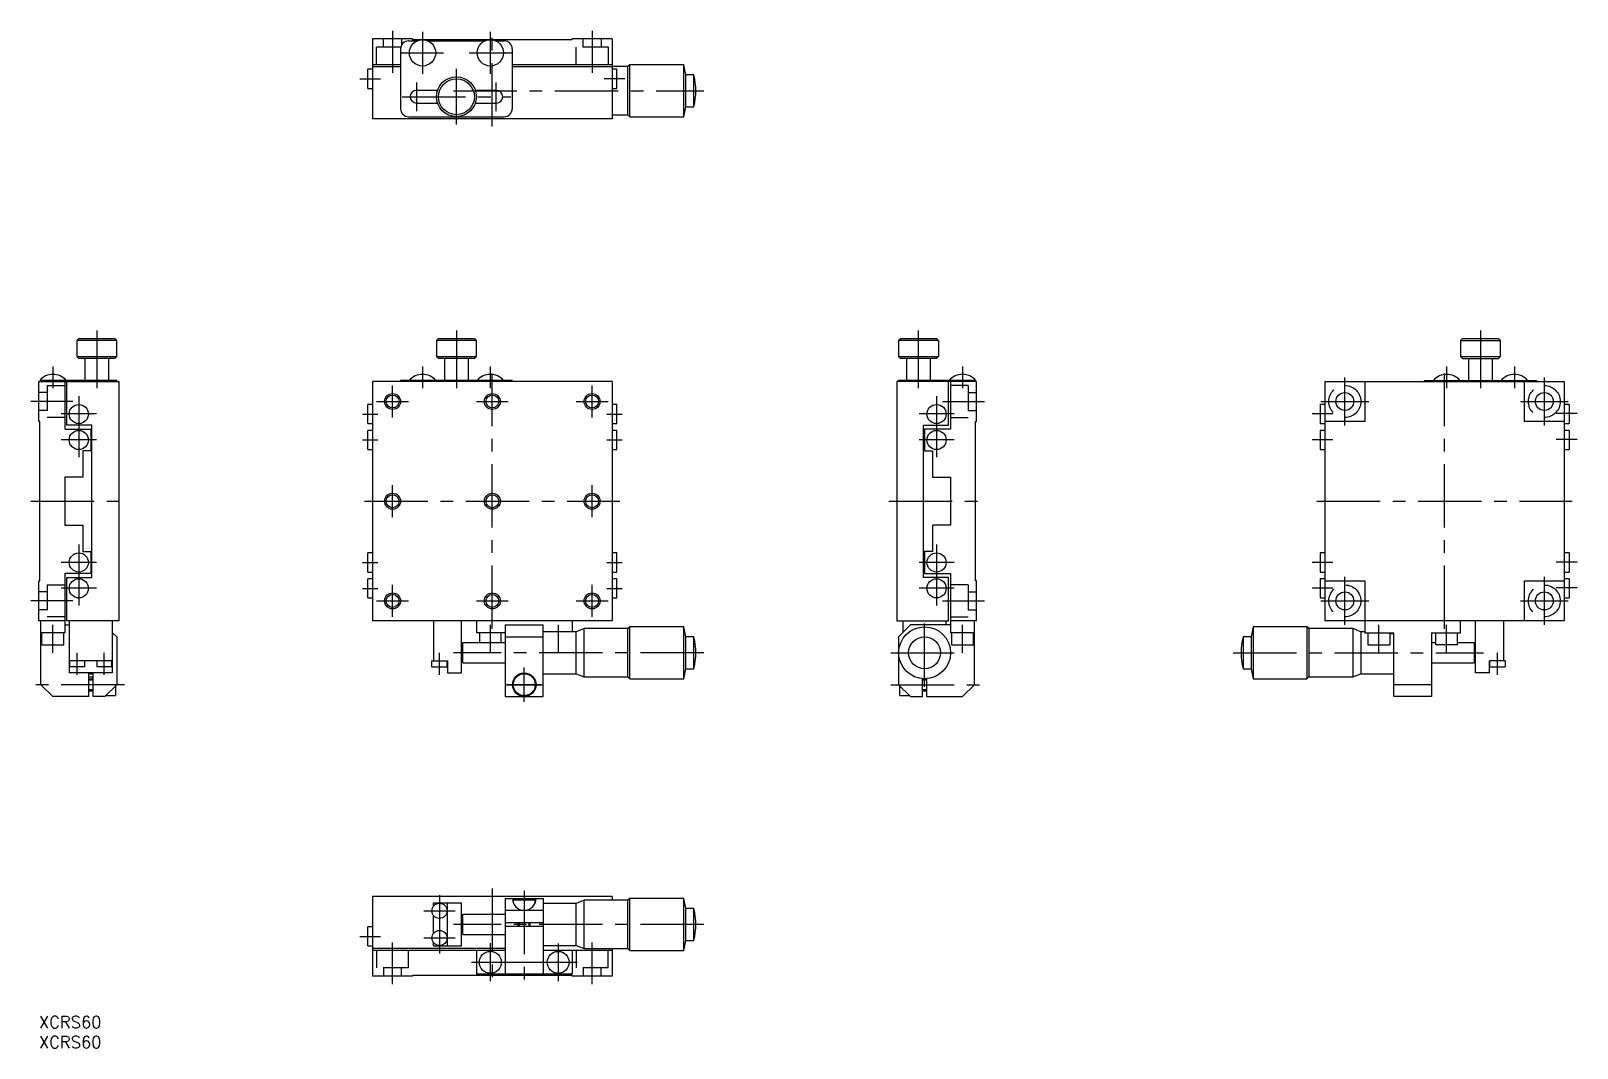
# Model space of a CAD drawing. Extents: x -2 to 386, y -8 to 247.
import ezdxf

# ---------------------------------------------------------------- set-up
doc = ezdxf.new("R2010")
doc.units = 0
doc.header["$LTSCALE"] = 0.5
doc.linetypes.add('CENTER', pattern=[50.8, 31.75, -6.35, 6.35, -6.35])
doc.linetypes.add('DASHED', pattern=[19.05, 12.7, -6.35])
for name, color, linetype in [('MSM_CENTER', 1, 'CENTER'), ('MSM_CONTINUOUS', 7, 'CONTINUOUS'), ('MSM_DASHED', 4, 'DASHED'), ('MSM_NARROW', 5, 'CONTINUOUS'), ('MSM_PART_NUMBER', 7, 'CONTINUOUS')]:
    doc.layers.add(name, color=color, linetype=linetype)
doc.styles.get("Standard").update_dxf_attribs({"font": 'txt.shx', "height": 3, "bigfont": 'bigfont.shx'})

# ---------------------------------------------------------------- blocks, each defined once
blk = doc.blocks.new('*U2')
at = {"layer": 'MSM_PART_NUMBER'}
blk.add_text('XCRS60', height=3, dxfattribs=at).set_placement((0, -3))
blk = doc.blocks.new('*U3')
at = {"layer": 'MSM_PART_NUMBER'}
blk.add_text('XCRS60', height=3, dxfattribs=at).set_placement((0, -8))

msp = doc.modelspace()

# ---------------------------------------------------------------- linework, layer by layer
at = {"layer": 'MSM_CENTER'}
for p, q in [((88.65, 247), (88.65, 236.5)), ((96.15, 246.8), (96.15, 236.2)), ((113.15, 246.8), (113.15, 236.2)), ((113.65, 223), (113.65, 247)), ((138.65, 247), (138.65, 236.5)), ((90.85, 241.5), (101.45, 241.5)), ((107.85, 241.5), (118.45, 241.5)), ((104.65, 223.5), (104.65, 237.5)), ((80.46, 235), (85.65, 235)), ((94.65, 234.1), (94.65, 226.9)), ((114.65, 226.9), (114.65, 234.1)), ((146.85, 235), (141.65, 235)), ((91.05, 230.5), (118.26, 230.5)), ((103.9, 232), (166.65, 232)), ((14.5, 171.9), (14.5, 157.4)), ((104.65, 171.9), (104.65, 157.4)), ((220.5, 157.4), (220.5, 171.9)), ((361.34, 171.9), (361.34, 157.4)), ((3.5, 162.9), (3.5, 157.4)), ((96.15, 162.91), (96.15, 157.4)), ((113.15, 162.91), (113.15, 157.4)), ((231.5, 162.9), (231.5, 157.4)), ((352.84, 162.9), (352.84, 157.4)), ((369.84, 162.9), (369.84, 157.4)), ((113.65, 97.1), (113.65, 161.1)), ((327.34, 148.1), (327.34, 160.1)), ((352.34, 97.1), (352.34, 161.1)), ((377.34, 148.1), (377.34, 160.1)), ((10, 155.45), (10, 140.15)), ((88.65, 150.1), (88.65, 158.1)), ((138.65, 150.1), (138.65, 158.1)), ((225, 155.45), (225, 140.15)), ((8.5, 154.1), (-2, 154.1)), ((84.65, 154.1), (92.65, 154.1)), ((109.65, 154.1), (117.65, 154.1)), ((134.65, 154.1), (142.65, 154.1)), ((226.5, 154.1), (237, 154.1)), ((321.34, 154.1), (333.34, 154.1)), ((371.34, 154.1), (383.34, 154.1)), ((5.6, 151.05), (14.4, 151.05)), ((81.13, 150.95), (84.98, 150.95)), ((142.33, 150.95), (146.18, 150.95)), ((220.6, 151.05), (229.4, 151.05)), ((319.14, 151.05), (324.34, 151.05)), ((385.55, 151.05), (380.34, 151.05)), ((5.6, 144.55), (14.4, 144.55)), ((81.13, 144.45), (84.98, 144.45)), ((142.33, 144.45), (146.18, 144.45)), ((220.6, 144.55), (229.4, 144.55)), ((319.14, 144.55), (324.34, 144.55)), ((385.55, 144.55), (380.34, 144.55)), ((88.65, 125.1), (88.65, 133.1)), ((138.65, 125.1), (138.65, 133.1)), ((-2, 129.1), (22, 129.1)), ((81.65, 129.1), (145.65, 129.1)), ((213, 129.1), (237, 129.1)), ((320.34, 129.1), (384.34, 129.1)), ((10, 118.25), (10, 102.95)), ((225, 118.25), (225, 102.95)), ((5.6, 113.85), (14.4, 113.85)), ((81.13, 113.75), (84.98, 113.75)), ((142.33, 113.75), (146.18, 113.75)), ((220.6, 113.85), (229.4, 113.85)), ((319.14, 113.85), (324.34, 113.85)), ((385.55, 113.85), (380.34, 113.85)), ((327.34, 98.1), (327.34, 110.1)), ((377.34, 98.1), (377.34, 110.1)), ((5.6, 107.35), (14.4, 107.35)), ((81.13, 107.25), (84.98, 107.25)), ((88.65, 100.1), (88.65, 108.1)), ((138.65, 100.1), (138.65, 108.1)), ((142.33, 107.25), (146.18, 107.25)), ((220.6, 107.35), (229.4, 107.35)), ((319.14, 107.35), (324.34, 107.35)), ((385.55, 107.35), (380.34, 107.35)), ((8.5, 104.1), (-2, 104.1)), ((84.65, 104.1), (92.65, 104.1)), ((109.65, 104.1), (117.65, 104.1)), ((134.65, 104.1), (142.65, 104.1)), ((226.5, 104.1), (237, 104.1)), ((321.34, 104.1), (333.34, 104.1)), ((371.34, 104.1), (383.34, 104.1)), ((3.5, 91.1), (3.5, 98.1)), ((113.15, 98.1), (113.15, 91.1)), ((130.15, 98.1), (130.15, 91.1)), ((222, 82.6), (222, 99.6)), ((231.5, 91.1), (231.5, 98.1)), ((335.85, 91.1), (335.85, 98.1)), ((352.85, 91.1), (352.85, 98.1)), ((9.6, 85.6), (9.6, 91.1)), ((16.4, 85.6), (16.4, 91.1)), ((100.4, 85.6), (100.4, 91.1)), ((166.65, 91.1), (103.9, 91.1)), ((213.5, 91.1), (230.5, 91.1)), ((299.34, 91.1), (362.09, 91.1)), ((365.59, 85.6), (365.59, 91.1)), ((121.65, 78.82), (121.65, 87.38)), ((21.47, 83.1), (-1.5, 83.1)), ((125.93, 83.1), (117.38, 83.1)), ((213.53, 83.1), (236.5, 83.1)), ((113.65, 32), (113.65, 8)), ((121.65, 31.44), (121.65, 8.2)), ((100.4, 30.3), (100.4, 15.7)), ((96.5, 26.4), (104.3, 26.4)), ((80.46, 20), (85.65, 20)), ((96.5, 19.6), (104.3, 19.6)), ((166.65, 23), (103.9, 23)), ((88.65, 8), (88.65, 18.5)), ((113.15, 18.3), (113.15, 8.8)), ((130.15, 18.25), (130.15, 8.75)), ((138.65, 8), (138.65, 18.5)), ((108.4, 13.5), (117.9, 13.5)), ((125.4, 13.5), (134.9, 13.5))]:
    msp.add_line(p, q, dxfattribs=at)
at = {"layer": 'MSM_CONTINUOUS'}
for p, q in [((93.65, 245), (83.65, 245)), ((83.65, 245), (83.65, 225)), ((92.65, 244.5), (94.78, 244.5)), ((93.65, 245), (93.65, 244.8)), ((133.65, 244.8), (93.65, 244.8)), ((97.53, 244.5), (111.78, 244.5)), ((114.53, 244.5), (116.65, 244.5)), ((133.65, 244.8), (133.65, 245)), ((143.65, 245), (133.65, 245)), ((143.65, 245), (143.65, 225)), ((90.65, 242.5), (90.65, 227.5)), ((118.65, 242.5), (118.65, 227.5)), ((82.45, 232.6), (82.45, 237.4)), ((83.65, 237.4), (82.45, 237.4)), ((90.65, 238.5), (83.65, 238.5)), ((90.65, 238), (83.65, 238)), ((143.65, 238.5), (118.65, 238.5)), ((143.65, 238), (118.65, 238)), ((147.65, 238.05), (143.65, 238.05)), ((144.85, 237.4), (143.65, 237.4)), ((144.85, 232.6), (144.85, 237.4)), ((148.15, 238.5), (147.65, 238.05)), ((147.65, 225.95), (147.65, 238.05)), ((161.65, 238.5), (148.15, 238.5)), ((148.15, 225.5), (148.15, 238.5)), ((162.15, 236), (161.65, 238.5)), ((161.65, 225.5), (161.65, 238.5)), ((82.45, 232.6), (83.65, 232.6)), ((143.65, 232.6), (144.85, 232.6)), ((164.15, 236), (162.15, 236)), ((162.15, 228), (162.15, 236)), ((164.15, 228), (164.15, 236)), ((99.92, 232.1), (94.65, 232.1)), ((94.65, 228.9), (99.92, 228.9)), ((114.65, 232.1), (109.39, 232.1)), ((109.39, 228.9), (114.65, 228.9)), ((143.65, 225), (83.65, 225)), ((92.65, 225.5), (116.65, 225.5)), ((143.65, 225.95), (147.65, 225.95)), ((147.65, 225.95), (148.15, 225.5)), ((148.15, 225.5), (161.65, 225.5)), ((161.65, 225.5), (162.15, 228)), ((162.15, 228), (164.15, 228)), ((10, 169.9), (9.5, 169.4)), ((19.5, 169.4), (9.5, 169.4)), ((9.5, 169.4), (9.5, 165.4)), ((10, 169.9), (19, 169.9)), ((19.5, 169.4), (19, 169.9)), ((19.5, 165.4), (19.5, 169.4)), ((100.15, 169.9), (99.65, 169.4)), ((109.65, 169.4), (99.65, 169.4)), ((99.65, 169.4), (99.65, 165.4)), ((100.15, 169.9), (109.15, 169.9)), ((109.65, 169.4), (109.15, 169.9)), ((109.65, 165.4), (109.65, 169.4)), ((216, 169.9), (215.5, 169.4)), ((225.5, 169.4), (215.5, 169.4)), ((215.5, 169.4), (215.5, 165.4)), ((216, 169.9), (225, 169.9)), ((225.5, 169.4), (225, 169.9)), ((225.5, 169.4), (225.5, 165.4)), ((356.84, 169.9), (356.34, 169.4)), ((356.34, 169.4), (356.34, 165.4)), ((356.34, 169.4), (366.34, 169.4)), ((356.84, 169.9), (365.84, 169.9)), ((366.34, 169.4), (365.84, 169.9)), ((366.34, 165.4), (366.34, 169.4)), ((9.5, 165.4), (19.5, 165.4)), ((9.5, 165.4), (10, 164.9)), ((19, 164.9), (10, 164.9)), ((11.5, 164.9), (11.5, 159.4)), ((17.5, 159.4), (17.5, 164.9)), ((19, 164.9), (19.5, 165.4)), ((99.65, 165.4), (109.65, 165.4)), ((99.65, 165.4), (100.15, 164.9)), ((109.15, 164.9), (100.15, 164.9)), ((101.65, 164.9), (101.65, 159.4)), ((107.65, 159.4), (107.65, 164.9)), ((109.15, 164.9), (109.65, 165.4)), ((215.5, 165.4), (216, 164.9)), ((215.5, 165.4), (225.5, 165.4)), ((225, 164.9), (216, 164.9)), ((217.5, 164.9), (217.5, 159.4)), ((223.5, 159.4), (223.5, 164.9)), ((225, 164.9), (225.5, 165.4)), ((356.34, 165.4), (356.84, 164.9)), ((356.34, 165.4), (366.34, 165.4)), ((356.84, 164.9), (365.84, 164.9)), ((358.34, 164.9), (358.34, 159.4)), ((364.34, 159.4), (364.34, 164.9)), ((365.84, 164.9), (366.34, 165.4)), ((0, 149.1), (0, 159.1)), ((0, 159.1), (20, 159.1)), ((19.5, 159.4), (0.2, 159.4)), ((0.5, 159.1), (0.5, 159.4)), ((6.5, 159.1), (6.5, 147.3)), ((7, 148.2), (7, 159.1)), ((19.5, 159.4), (19.5, 159.1)), ((20, 159.1), (20, 99.1)), ((83.65, 159.1), (83.65, 99.1)), ((143.65, 159.1), (83.65, 159.1)), ((90.65, 159.1), (90.65, 159.4)), ((118.65, 159.4), (90.65, 159.4)), ((118.65, 159.4), (118.65, 159.1)), ((143.65, 159.1), (143.65, 99.1)), ((215, 159.1), (215, 99.1)), ((235, 159.1), (215, 159.1)), ((215.5, 159.1), (215.5, 159.4)), ((234.8, 159.4), (215.5, 159.4)), ((228, 148.2), (228, 159.1)), ((228.5, 159.1), (228.5, 147.2)), ((234.5, 159.4), (234.5, 159.1)), ((235, 149.1), (235, 159.1)), ((322.34, 159.1), (382.34, 159.1)), ((322.34, 159.1), (322.34, 99.1)), ((332.34, 159.1), (332.34, 149.1)), ((347.34, 159.1), (347.34, 159.4)), ((347.34, 159.4), (375.34, 159.4)), ((372.34, 149.1), (372.34, 159.1)), ((375.34, 159.4), (375.34, 159.1)), ((382.34, 159.1), (382.34, 99.1)), ((83.65, 153.35), (82.45, 153.35)), ((82.45, 148.55), (82.45, 153.35)), ((144.85, 153.35), (143.65, 153.35)), ((144.85, 148.55), (144.85, 153.35)), ((322.34, 153.35), (321.14, 153.35)), ((321.14, 153.35), (321.14, 148.55)), ((383.54, 153.35), (382.34, 153.35)), ((383.54, 153.35), (383.54, 148.55)), ((0.2, 149.1), (0, 149.1)), ((0.2, 109.1), (0.2, 149.1)), ((13.3, 148.2), (7, 148.2)), ((13.3, 110), (13.3, 148.2)), ((82.45, 148.55), (83.65, 148.55)), ((143.65, 148.55), (144.85, 148.55)), ((221.7, 110), (221.7, 148.2)), ((221.7, 148.2), (228, 148.2)), ((234.8, 149.1), (235, 149.1)), ((234.8, 109.1), (234.8, 149.1)), ((321.14, 148.55), (322.34, 148.55)), ((332.34, 149.1), (322.34, 149.1)), ((382.34, 149.1), (372.34, 149.1)), ((382.34, 148.55), (383.54, 148.55)), ((6.5, 147.2), (13, 147.2)), ((13, 147.2), (13, 141.7)), ((83.65, 146.85), (82.45, 146.85)), ((82.45, 142.05), (82.45, 146.85)), ((144.85, 146.85), (143.65, 146.85)), ((144.85, 142.05), (144.85, 146.85)), ((222, 147.2), (222, 141.7)), ((228.5, 147.2), (222, 147.2)), ((322.34, 146.85), (321.14, 146.85)), ((321.14, 146.85), (321.14, 142.05)), ((383.54, 146.85), (382.34, 146.85)), ((383.54, 146.85), (383.54, 142.05)), ((11, 141.7), (11, 135.1)), ((13, 141.7), (11, 141.7)), ((82.45, 142.05), (83.65, 142.05)), ((143.65, 142.05), (144.85, 142.05)), ((222, 141.7), (224, 141.7)), ((224, 141.7), (224, 135.1)), ((321.14, 142.05), (322.34, 142.05)), ((382.34, 142.05), (383.54, 142.05)), ((11, 135.1), (6.5, 135.1)), ((6.5, 135.1), (6.5, 123.1)), ((224, 135.1), (228.5, 135.1)), ((228.5, 135.1), (228.5, 123.1)), ((6.5, 123.1), (11, 123.1)), ((11, 123.1), (11, 116.5)), ((224, 123.1), (224, 116.5)), ((228.5, 123.1), (224, 123.1)), ((11, 116.5), (13, 116.5)), ((13, 116.5), (13, 111)), ((222, 116.5), (222, 111)), ((224, 116.5), (222, 116.5)), ((83.65, 116.15), (82.45, 116.15)), ((82.45, 111.35), (82.45, 116.15)), ((144.85, 116.15), (143.65, 116.15)), ((144.85, 111.35), (144.85, 116.15)), ((322.34, 116.15), (321.14, 116.15)), ((321.14, 116.15), (321.14, 111.35)), ((383.54, 116.15), (382.34, 116.15)), ((383.54, 116.15), (383.54, 111.35)), ((0, 99.1), (0, 109.1)), ((0, 109.1), (0.2, 109.1)), ((6.5, 111), (6.5, 96.1)), ((13, 111), (6.5, 111)), ((7, 99.1), (7, 110)), ((7, 110), (13.3, 110)), ((82.45, 111.35), (83.65, 111.35)), ((83.65, 109.65), (82.45, 109.65)), ((82.45, 104.85), (82.45, 109.65)), ((143.65, 111.35), (144.85, 111.35)), ((144.85, 109.65), (143.65, 109.65)), ((144.85, 104.85), (144.85, 109.65)), ((228, 110), (221.7, 110)), ((222, 111), (228.5, 111)), ((228, 99.1), (228, 110)), ((228.5, 111), (228.5, 96.1)), ((235, 109.1), (234.8, 109.1)), ((235, 99.1), (235, 109.1)), ((321.14, 111.35), (322.34, 111.35)), ((322.34, 109.65), (321.14, 109.65)), ((321.14, 109.65), (321.14, 104.85)), ((322.34, 109.1), (332.34, 109.1)), ((332.34, 109.1), (332.34, 96.1)), ((372.34, 109.1), (382.34, 109.1)), ((372.34, 99.1), (372.34, 109.1)), ((382.34, 111.35), (383.54, 111.35)), ((383.54, 109.65), (382.34, 109.65)), ((383.54, 109.65), (383.54, 104.85)), ((82.45, 104.85), (83.65, 104.85)), ((143.65, 104.85), (144.85, 104.85)), ((321.14, 104.85), (322.34, 104.85)), ((382.34, 104.85), (383.54, 104.85)), ((6.5, 99.1), (0, 99.1)), ((0.5, 83.1), (0.5, 99.1)), ((6.5, 98.1), (7.6, 98.1)), ((20, 99.1), (7, 99.1)), ((7.6, 99.1), (7.6, 86.1)), ((18.4, 99.1), (18.4, 86.1)), ((143.65, 99.1), (83.65, 99.1)), ((98.9, 99.1), (98.9, 89.1)), ((105.9, 86.1), (105.9, 99.1)), ((109.65, 99.1), (109.65, 96.1)), ((116.9, 98.1), (126.4, 98.1)), ((116.9, 98.1), (116.9, 80.1)), ((126.4, 80.1), (126.4, 98.1)), ((133.65, 99.1), (133.65, 96.35)), ((136.65, 97.15), (134.65, 96.35)), ((147.65, 97.15), (136.65, 97.15)), ((136.65, 85.05), (136.65, 97.15)), ((148.15, 97.6), (147.65, 97.15)), ((147.65, 85.05), (147.65, 97.15)), ((161.65, 97.6), (148.15, 97.6)), ((148.15, 84.6), (148.15, 97.6)), ((162.15, 95.1), (161.65, 97.6)), ((161.65, 84.6), (161.65, 97.6)), ((215, 99.1), (228, 99.1)), ((218.5, 98.1), (215.5, 95.1)), ((216.6, 96.2), (216.6, 99.1)), ((228.5, 98.1), (218.5, 98.1)), ((227.4, 98.1), (227.4, 99.1)), ((235, 99.1), (228.5, 99.1)), ((234.5, 83.1), (234.5, 99.1)), ((304.34, 97.6), (303.84, 95.1)), ((317.84, 97.6), (304.34, 97.6)), ((304.34, 97.6), (304.34, 84.6)), ((318.34, 97.15), (317.84, 97.6)), ((317.84, 97.6), (317.84, 84.6)), ((329.34, 97.15), (318.34, 97.15)), ((318.34, 97.15), (318.34, 85.05)), ((382.34, 99.1), (322.34, 99.1)), ((331.34, 96.35), (329.34, 97.15)), ((329.34, 97.15), (329.34, 85.05)), ((356.34, 96.1), (356.34, 99.1)), ((360.09, 86.1), (360.09, 99.1)), ((367.09, 99.1), (367.09, 89.1)), ((6.5, 96.1), (0.5, 96.1)), ((0.75, 93.1), (0.75, 96.1)), ((0.75, 93.1), (6.25, 93.1)), ((6.25, 93.1), (6.25, 96.1)), ((18.4, 96.2), (19.5, 95.1)), ((19.5, 95.1), (19.5, 83.1)), ((116.9, 93.6), (106.27, 93.6)), ((106.27, 88.6), (106.27, 93.6)), ((116.9, 96.1), (109.65, 96.1)), ((110.4, 96.1), (110.4, 93.6)), ((115.9, 93.6), (115.9, 96.1)), ((116.9, 95.1), (126.4, 95.1)), ((134.65, 96.35), (126.4, 96.35)), ((134.65, 85.85), (134.65, 96.35)), ((164.15, 95.1), (162.15, 95.1)), ((162.15, 87.1), (162.15, 95.1)), ((164.15, 87.1), (164.15, 95.1)), ((215.5, 95.1), (215.5, 83.1)), ((234.5, 96.1), (228.5, 96.1)), ((228.75, 96.1), (228.75, 93.1)), ((228.75, 93.1), (234.25, 93.1)), ((234.25, 93.1), (234.25, 96.1)), ((303.84, 95.1), (301.84, 95.1)), ((301.84, 95.1), (301.84, 87.1)), ((303.84, 95.1), (303.84, 87.1)), ((332.34, 96.35), (331.34, 96.35)), ((331.34, 96.35), (331.34, 85.85)), ((332.34, 96.1), (339.59, 96.1)), ((333.1, 96.1), (333.1, 93.1)), ((333.1, 93.1), (338.6, 93.1)), ((338.6, 96.1), (338.6, 93.1)), ((339.59, 95.85), (338.6, 95.85)), ((339.59, 80.1), (339.59, 96.1)), ((349.09, 96.1), (356.34, 96.1)), ((349.09, 96.1), (349.09, 80.1)), ((350.1, 93.6), (349.09, 93.6)), ((350.1, 96.1), (350.1, 93.1)), ((355.6, 93.1), (350.1, 93.1)), ((355.6, 93.1), (355.6, 96.1)), ((359.72, 93.6), (355.6, 93.6)), ((359.72, 93.6), (359.72, 88.6)), ((18.4, 89.1), (7.6, 89.1)), ((18.4, 86.1), (7.6, 86.1)), ((7.7, 89.1), (7.7, 87.6)), ((11.5, 87.6), (7.7, 87.6)), ((11.5, 87.6), (11.5, 89.1)), ((12.5, 80.1), (12.5, 86.1)), ((13.5, 86.1), (13.5, 80.1)), ((14.5, 89.1), (14.5, 87.6)), ((18.3, 87.6), (14.5, 87.6)), ((18.3, 87.6), (18.3, 89.1)), ((98.5, 87.6), (98.5, 89.1)), ((98.5, 89.1), (102.4, 89.1)), ((98.5, 87.6), (102.3, 87.6)), ((102.3, 87.6), (102.3, 89.1)), ((102.4, 89.1), (102.4, 86.1)), ((102.4, 86.1), (105.9, 86.1)), ((106.27, 88.6), (116.9, 88.6)), ((126.4, 85.85), (134.65, 85.85)), ((134.65, 85.85), (136.65, 85.05)), ((161.65, 84.6), (162.15, 87.1)), ((162.15, 87.1), (164.15, 87.1)), ((301.84, 87.1), (303.84, 87.1)), ((303.84, 87.1), (304.34, 84.6)), ((329.34, 85.05), (331.34, 85.85)), ((331.34, 85.85), (339.59, 85.85)), ((349.09, 88.6), (359.72, 88.6)), ((363.59, 86.1), (360.09, 86.1)), ((367.49, 89.1), (363.59, 89.1)), ((363.59, 86.1), (363.59, 89.1)), ((363.69, 87.6), (363.69, 89.1)), ((363.69, 87.6), (367.49, 87.6)), ((367.49, 89.1), (367.49, 87.6)), ((3.5, 80.1), (0.5, 83.1)), ((12.5, 84.6), (13.5, 84.6)), ((12.5, 81.6), (13.5, 81.6)), ((19.5, 83.1), (16.5, 80.1)), ((19.2, 82.8), (19.2, 80.35)), ((116.9, 83.1), (126.4, 83.1)), ((136.65, 85.05), (147.65, 85.05)), ((147.65, 85.05), (148.15, 84.6)), ((148.15, 84.6), (161.65, 84.6)), ((215.5, 83.1), (218.5, 80.1)), ((215.8, 80.35), (215.8, 82.8)), ((221.5, 80.1), (221.5, 84.62)), ((221.5, 84.6), (222.5, 84.6)), ((221.5, 81.6), (222.5, 81.6)), ((222.5, 84.62), (222.5, 80.1)), ((231.5, 80.1), (234.5, 83.1)), ((304.34, 84.6), (317.84, 84.6)), ((317.84, 84.6), (318.34, 85.05)), ((318.34, 85.05), (329.34, 85.05)), ((349.09, 83.1), (339.59, 83.1)), ((12.5, 80.1), (3.5, 80.1)), ((16.5, 80.1), (13.5, 80.1)), ((16.75, 80.35), (19.2, 80.35)), ((116.9, 80.1), (126.4, 80.1)), ((215.8, 80.35), (218.25, 80.35)), ((218.5, 80.1), (221.5, 80.1)), ((222.5, 80.1), (231.5, 80.1)), ((349.09, 80.1), (339.59, 80.1)), ((143.65, 30), (83.65, 30)), ((83.65, 30), (83.65, 10)), ((98.9, 27.57), (98.9, 28.4)), ((98.9, 28.4), (105.9, 28.4)), ((102.4, 17.6), (102.4, 28.4)), ((105.9, 17.6), (105.9, 28.4)), ((116.9, 29.5), (126.4, 29.5)), ((116.9, 29.5), (116.9, 10.5)), ((118.9, 29.2), (118.9, 28.43)), ((118.9, 29.2), (124.4, 29.2)), ((124.4, 28.43), (124.4, 29.2)), ((126.4, 29.5), (126.4, 10.5)), ((134.65, 28.25), (126.4, 28.25)), ((136.65, 29.05), (134.65, 28.25)), ((134.65, 17.75), (134.65, 28.25)), ((147.65, 29.05), (136.65, 29.05)), ((136.65, 16.95), (136.65, 29.05)), ((143.65, 30), (143.65, 29.05)), ((148.15, 29.5), (147.65, 29.05)), ((147.65, 16.95), (147.65, 29.05)), ((161.65, 29.5), (148.15, 29.5)), ((148.15, 16.5), (148.15, 29.5)), ((162.15, 27), (161.65, 29.5)), ((161.65, 16.5), (161.65, 29.5)), ((98.9, 20.77), (98.9, 25.23)), ((116.9, 25.5), (106.27, 25.5)), ((106.27, 20.5), (106.27, 25.5)), ((126.4, 26.5), (116.9, 26.5)), ((116.9, 23.5), (126.4, 23.5)), ((120.15, 22.5), (120.15, 23.5)), ((123.15, 22.5), (123.15, 23.5)), ((164.15, 27), (162.15, 27)), ((162.15, 19), (162.15, 27)), ((164.15, 19), (164.15, 27)), ((82.45, 17.6), (82.45, 22.4)), ((83.65, 22.4), (82.45, 22.4)), ((106.27, 20.5), (116.9, 20.5)), ((126.4, 22.5), (116.9, 22.5)), ((82.45, 17.6), (83.65, 17.6)), ((116.9, 17), (83.65, 17)), ((116.9, 16.5), (83.65, 16.5)), ((98.9, 17.6), (98.9, 18.43)), ((98.9, 17.6), (105.9, 17.6)), ((109.65, 16.5), (109.65, 10.5)), ((126.4, 17.75), (134.65, 17.75)), ((143.65, 16.5), (126.4, 16.5)), ((133.65, 16.5), (133.65, 10.5)), ((134.65, 17.75), (136.65, 16.95)), ((136.65, 16.95), (147.65, 16.95)), ((143.65, 16.95), (143.65, 10)), ((147.65, 16.95), (148.15, 16.5)), ((148.15, 16.5), (161.65, 16.5)), ((161.65, 16.5), (162.15, 19)), ((162.15, 19), (164.15, 19)), ((116.9, 13.5), (126.4, 13.5)), ((93.65, 10), (83.65, 10)), ((133.65, 10.2), (93.65, 10.2)), ((93.65, 10.2), (93.65, 10)), ((133.65, 10.5), (109.65, 10.5)), ((133.65, 10), (133.65, 10.2)), ((143.65, 10), (133.65, 10))]:
    msp.add_line(p, q, dxfattribs=at)
for centre, radius in [((96.15, 241.5), 3.3), ((113.15, 241.5), 3.3), ((104.65, 230.5), 5), ((104.65, 230.5), 4.5), ((88.65, 154.1), 1.62), ((113.65, 154.1), 1.62), ((138.65, 154.1), 1.62), ((327.34, 154.1), 2.25), ((377.34, 154.1), 2.25), ((10, 150.95), 2.4), ((225, 150.95), 2.4), ((10, 144.45), 2.4), ((225, 144.45), 2.4), ((88.65, 129.1), 1.62), ((113.65, 129.1), 1.62), ((138.65, 129.1), 1.62), ((10, 113.75), 2.4), ((225, 113.75), 2.4), ((10, 107.25), 2.4), ((225, 107.25), 2.4), ((88.65, 104.1), 1.62), ((113.65, 104.1), 1.62), ((138.65, 104.1), 1.62), ((327.34, 104.1), 2.25), ((377.34, 104.1), 2.25), ((222, 91.1), 6.5), ((222, 91.1), 4), ((121.65, 83.1), 2.95), ((121.65, 83.1), 2.75), ((100.4, 26.4), 1.9), ((100.4, 19.6), 1.9), ((113.15, 13.5), 2.75), ((130.15, 13.5), 2.75)]:
    msp.add_circle(centre, radius, dxfattribs=at)
for centre, radius, start, end in [((92.65, 242.5), 2, 90, 180), ((116.65, 242.5), 2, 0, 90), ((148.4, 232), 16.25, 345.75, 14.25), ((94.65, 230.5), 1.6, 90, 270), ((114.65, 230.5), 1.6, 270, 90), ((92.65, 227.5), 2, 180, 270), ((116.65, 227.5), 2, 270, 0), ((3.5, 156.53), 4.37, 41.0348, 138.9652), ((96.15, 156.53), 4.37, 41.0348, 138.9652), ((113.15, 156.53), 4.37, 41.0348, 138.9652), ((231.5, 156.52), 4.38, 41.1121, 138.8879), ((352.84, 156.53), 4.37, 41.0348, 138.9652), ((369.84, 156.53), 4.37, 41.0348, 138.9652), ((114.54, 91.1), 8.63, 163.1627, 196.8373), ((148.4, 91.1), 16.25, 345.75, 14.25), ((317.59, 91.1), 16.25, 165.75, 194.25), ((351.46, 91.1), 8.63, 343.1627, 16.8373), ((13, 91.1), 5.25, 264.535, 275.465), ((13, 91.1), 6.05, 265.2594, 274.7406), ((13, 91.1), 6.5, 265.5883, 274.4117), ((121.65, 29.5), 2.95, 180, 0), ((114.54, 23), 8.63, 163.1627, 196.8373), ((148.4, 23), 16.25, 345.75, 14.25)]:
    msp.add_arc(centre, radius, start, end, dxfattribs=at)
at = {"layer": 'MSM_DASHED'}
for p, q in [((86.4, 242.9), (86.4, 245)), ((90.9, 245), (90.9, 243.47)), ((136.4, 242.9), (136.4, 245)), ((140.9, 245), (140.9, 242.9)), ((84.65, 238.5), (84.65, 242.9)), ((90.7, 242.9), (84.65, 242.9)), ((134.65, 238.5), (134.65, 242.9)), ((142.65, 242.9), (134.65, 242.9)), ((142.65, 242.9), (142.65, 238.5)), ((2.1, 156.35), (0, 156.35)), ((2.1, 158.1), (6.5, 158.1)), ((2.1, 158.1), (2.1, 150.1)), ((232.9, 158.1), (228.5, 158.1)), ((232.9, 158.1), (232.9, 150.1)), ((232.9, 156.35), (235, 156.35)), ((2.1, 151.85), (0, 151.85)), ((232.9, 151.85), (235, 151.85)), ((6.5, 150.1), (2.1, 150.1)), ((228.5, 150.1), (232.9, 150.1)), ((2.1, 106.35), (0, 106.35)), ((2.1, 108.1), (6.5, 108.1)), ((2.1, 108.1), (2.1, 100.1)), ((232.9, 108.1), (228.5, 108.1)), ((232.9, 108.1), (232.9, 100.1)), ((232.9, 106.35), (235, 106.35)), ((2.1, 101.85), (0, 101.85)), ((232.9, 101.85), (235, 101.85)), ((6.5, 100.1), (2.1, 100.1)), ((228.5, 100.1), (232.9, 100.1)), ((84.65, 16.5), (84.65, 12.1)), ((92.65, 12.1), (92.65, 16.5)), ((134.65, 16.5), (134.65, 12.1)), ((142.65, 12.1), (142.65, 16.5)), ((92.65, 12.1), (84.65, 12.1)), ((86.4, 12.1), (86.4, 10)), ((90.9, 10), (90.9, 12.1)), ((142.65, 12.1), (134.65, 12.1)), ((136.4, 12.1), (136.4, 10)), ((140.9, 10), (140.9, 12.1))]:
    msp.add_line(p, q, dxfattribs=at)
for centre in [(327.34, 154.1), (377.34, 154.1), (327.34, 104.1), (377.34, 104.1)]:
    msp.add_circle(centre, 4, dxfattribs=at)
at = {"layer": 'MSM_NARROW'}
for p, q in [((12.5, 84.33), (13.5, 84.33)), ((12.5, 81.87), (13.5, 81.87)), ((221.5, 84.33), (222.5, 84.33)), ((221.5, 81.87), (222.5, 81.87)), ((120.43, 22.5), (120.43, 23.5)), ((122.88, 22.5), (122.88, 23.5))]:
    msp.add_line(p, q, dxfattribs=at)
for centre in [(88.65, 154.1), (113.65, 154.1), (138.65, 154.1), (88.65, 129.1), (113.65, 129.1), (138.65, 129.1), (88.65, 104.1), (113.65, 104.1), (138.65, 104.1)]:
    msp.add_circle(centre, 2, dxfattribs=at)

# ---------------------------------------------------------------- block references
at = {"layer": 'MSM_CONTINUOUS'}
for name in ['*U2', '*U3']:
    msp.add_blockref(name, (0, 0), dxfattribs=at)

doc.saveas('drawing.dxf')
